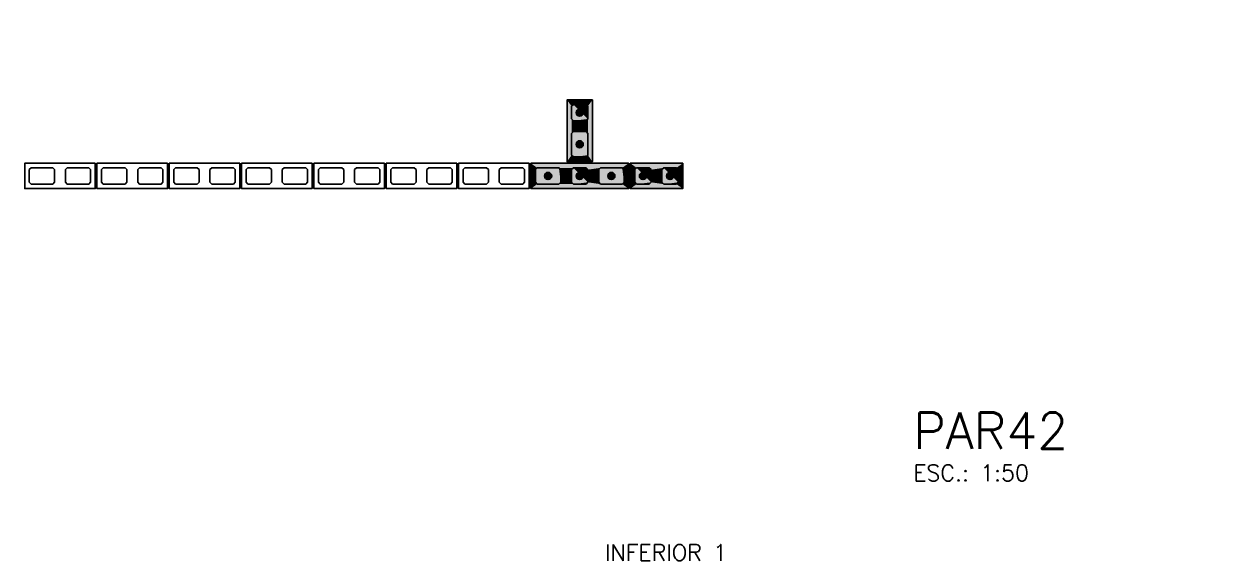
# Model space of a CAD drawing. Extents: x -1.9 to 86, y -1.6 to 60.9.
# Drawn here: x 49.84 to 62.99, y 40.28 to 46.23 of the extents above; entities that cross this region are included whole.
import ezdxf

# ---------------------------------------------------------------- set-up
doc = ezdxf.new("R2010")
doc.units = 0
doc.header["$MEASUREMENT"] = 0
doc.linetypes.add('ESTILO_TQS_0001', pattern=[0.45, 0.3, -0.15])
for name, color, linetype in [('PENA_01', 1, 'CONTINUOUS'), ('PENA_02', 2, 'CONTINUOUS'), ('PENA_03', 3, 'CONTINUOUS'), ('PENA_06', 6, 'CONTINUOUS'), ('PENA_11', 252, 'CONTINUOUS'), ('PENA_19', 240, 'CONTINUOUS'), ('PENA_21', 100, 'CONTINUOUS'), ('PENA_27', 21, 'CONTINUOUS')]:
    doc.layers.add(name, color=color, linetype=linetype)
doc.styles.get("Standard").update_dxf_attribs({"font": 'ROMANS.SHX'})

msp = doc.modelspace()

# ---------------------------------------------------------------- linework, layer by layer
at = {"layer": 'PENA_01', "linetype": 'Continuous'}
for points in [[(55.90348, 45.318264), (55.90348, 45.178264), (55.92348, 45.158264), (56.06348, 45.158264), (56.08348, 45.178264), (56.08348, 45.318264), (56.06348, 45.338264), (55.92348, 45.338264), (55.90348, 45.318264)], [(55.90348, 45.018264), (55.90348, 44.778264), (55.92348, 44.758264), (56.06348, 44.758264), (56.08348, 44.778264), (56.08348, 45.018264), (56.06348, 45.038264), (55.92348, 45.038264), (55.90348, 45.018264)], [(50.18348, 44.618264), (50.16348, 44.638264), (49.92348, 44.638264), (49.90348, 44.618264), (49.90348, 44.478264), (49.92348, 44.458264), (50.16348, 44.458264), (50.18348, 44.478264), (50.18348, 44.618264)], [(50.58348, 44.618264), (50.56348, 44.638264), (50.32348, 44.638264), (50.30348, 44.618264), (50.30348, 44.478264), (50.32348, 44.458264), (50.56348, 44.458264), (50.58348, 44.478264), (50.58348, 44.618264)], [(50.98348, 44.618264), (50.96348, 44.638264), (50.72348, 44.638264), (50.70348, 44.618264), (50.70348, 44.478264), (50.72348, 44.458264), (50.96348, 44.458264), (50.98348, 44.478264), (50.98348, 44.618264)], [(51.38348, 44.618264), (51.36348, 44.638264), (51.12348, 44.638264), (51.10348, 44.618264), (51.10348, 44.478264), (51.12348, 44.458264), (51.36348, 44.458264), (51.38348, 44.478264), (51.38348, 44.618264)], [(51.78348, 44.618264), (51.76348, 44.638264), (51.52348, 44.638264), (51.50348, 44.618264), (51.50348, 44.478264), (51.52348, 44.458264), (51.76348, 44.458264), (51.78348, 44.478264), (51.78348, 44.618264)], [(52.18348, 44.618264), (52.16348, 44.638264), (51.92348, 44.638264), (51.90348, 44.618264), (51.90348, 44.478264), (51.92348, 44.458264), (52.16348, 44.458264), (52.18348, 44.478264), (52.18348, 44.618264)], [(52.58348, 44.618264), (52.56348, 44.638264), (52.32348, 44.638264), (52.30348, 44.618264), (52.30348, 44.478264), (52.32348, 44.458264), (52.56348, 44.458264), (52.58348, 44.478264), (52.58348, 44.618264)], [(52.98348, 44.618264), (52.96348, 44.638264), (52.72348, 44.638264), (52.70348, 44.618264), (52.70348, 44.478264), (52.72348, 44.458264), (52.96348, 44.458264), (52.98348, 44.478264), (52.98348, 44.618264)], [(53.38348, 44.618264), (53.36348, 44.638264), (53.12348, 44.638264), (53.10348, 44.618264), (53.10348, 44.478264), (53.12348, 44.458264), (53.36348, 44.458264), (53.38348, 44.478264), (53.38348, 44.618264)], [(53.78348, 44.618264), (53.76348, 44.638264), (53.52348, 44.638264), (53.50348, 44.618264), (53.50348, 44.478264), (53.52348, 44.458264), (53.76348, 44.458264), (53.78348, 44.478264), (53.78348, 44.618264)], [(54.18348, 44.618264), (54.16348, 44.638264), (53.92348, 44.638264), (53.90348, 44.618264), (53.90348, 44.478264), (53.92348, 44.458264), (54.16348, 44.458264), (54.18348, 44.478264), (54.18348, 44.618264)], [(54.58348, 44.618264), (54.56348, 44.638264), (54.32348, 44.638264), (54.30348, 44.618264), (54.30348, 44.478264), (54.32348, 44.458264), (54.56348, 44.458264), (54.58348, 44.478264), (54.58348, 44.618264)], [(54.98348, 44.618264), (54.96348, 44.638264), (54.72348, 44.638264), (54.70348, 44.618264), (54.70348, 44.478264), (54.72348, 44.458264), (54.96348, 44.458264), (54.98348, 44.478264), (54.98348, 44.618264)], [(55.38348, 44.618264), (55.36348, 44.638264), (55.12348, 44.638264), (55.10348, 44.618264), (55.10348, 44.478264), (55.12348, 44.458264), (55.36348, 44.458264), (55.38348, 44.478264), (55.38348, 44.618264)], [(55.78348, 44.478264), (55.76348, 44.458264), (55.52348, 44.458264), (55.50348, 44.478264), (55.50348, 44.618264), (55.52348, 44.638264), (55.76348, 44.638264), (55.78348, 44.618264), (55.78348, 44.478264)], [(56.08348, 44.478264), (56.06348, 44.458264), (55.92348, 44.458264), (55.90348, 44.478264), (55.90348, 44.618264), (55.92348, 44.638264), (56.06348, 44.638264), (56.08348, 44.618264), (56.08348, 44.478264)], [(56.48348, 44.478264), (56.46348, 44.458264), (56.22348, 44.458264), (56.20348, 44.478264), (56.20348, 44.618264), (56.22348, 44.638264), (56.46348, 44.638264), (56.48348, 44.618264), (56.48348, 44.478264)]]:
    msp.add_lwpolyline(points, dxfattribs=at)
at = {"layer": 'PENA_01', "linetype": 'ESTILO_TQS_0001'}
for points in [[(56.78348, 44.618264), (56.76348, 44.638264), (56.62348, 44.638264), (56.60348, 44.618264), (56.60348, 44.478264), (56.62348, 44.458264), (56.76348, 44.458264), (56.78348, 44.478264), (56.78348, 44.618264)], [(57.08348, 44.618264), (57.06348, 44.638264), (56.92348, 44.638264), (56.90348, 44.618264), (56.90348, 44.478264), (56.92348, 44.458264), (57.06348, 44.458264), (57.08348, 44.478264), (57.08348, 44.618264)]]:
    msp.add_lwpolyline(points, dxfattribs=at)
at = {"layer": 'PENA_02', "linetype": 'Continuous'}
for p, q in [((55.45348, 44.408264), (55.45348, 44.688264)), ((55.45348, 44.688264), (56.53348, 44.688264)), ((56.53348, 44.688264), (56.53348, 44.408264)), ((56.53348, 44.408264), (55.45348, 44.408264))]:
    msp.add_line(p, q, dxfattribs=at)
for points in [[(55.85348, 45.388264), (55.85348, 44.708264), (56.13348, 44.708264), (56.13348, 45.388264), (55.85348, 45.388264)], [(50.63348, 44.688264), (49.85348, 44.688264), (49.85348, 44.408264), (50.63348, 44.408264), (50.63348, 44.688264)], [(51.43348, 44.688264), (50.65348, 44.688264), (50.65348, 44.408264), (51.43348, 44.408264), (51.43348, 44.688264)], [(52.23348, 44.688264), (51.45348, 44.688264), (51.45348, 44.408264), (52.23348, 44.408264), (52.23348, 44.688264)], [(53.03348, 44.688264), (52.25348, 44.688264), (52.25348, 44.408264), (53.03348, 44.408264), (53.03348, 44.688264)], [(53.83348, 44.688264), (53.05348, 44.688264), (53.05348, 44.408264), (53.83348, 44.408264), (53.83348, 44.688264)], [(54.63348, 44.688264), (53.85348, 44.688264), (53.85348, 44.408264), (54.63348, 44.408264), (54.63348, 44.688264)], [(55.43348, 44.688264), (54.65348, 44.688264), (54.65348, 44.408264), (55.43348, 44.408264), (55.43348, 44.688264)], [(57.13348, 44.688264), (56.55348, 44.688264), (56.55348, 44.408264), (57.13348, 44.408264), (57.13348, 44.688264)]]:
    msp.add_lwpolyline(points, dxfattribs=at)
at = {"layer": 'PENA_03', "linetype": 'Continuous'}
for points in [[(56.08348, 45.178264), (56.06348, 45.158264), (55.92348, 45.158264), (55.90348, 45.178264), (55.90348, 45.318264), (55.92348, 45.338264), (56.06348, 45.338264), (56.08348, 45.318264), (56.08348, 45.178264)], [(55.92348, 44.758264), (55.90348, 44.778264), (55.90348, 45.018264), (55.92348, 45.038264), (56.06348, 45.038264), (56.08348, 45.018264), (56.08348, 44.778264), (56.06348, 44.758264), (55.92348, 44.758264)], [(55.78348, 44.478264), (55.76348, 44.458264), (55.52348, 44.458264), (55.50348, 44.478264), (55.50348, 44.618264), (55.52348, 44.638264), (55.76348, 44.638264), (55.78348, 44.618264), (55.78348, 44.478264)], [(56.08348, 44.478264), (56.06348, 44.458264), (55.92348, 44.458264), (55.90348, 44.478264), (55.90348, 44.618264), (55.92348, 44.638264), (56.06348, 44.638264), (56.08348, 44.618264), (56.08348, 44.478264)], [(56.48348, 44.478264), (56.46348, 44.458264), (56.22348, 44.458264), (56.20348, 44.478264), (56.20348, 44.618264), (56.22348, 44.638264), (56.46348, 44.638264), (56.48348, 44.618264), (56.48348, 44.478264)], [(56.78348, 44.478264), (56.76348, 44.458264), (56.62348, 44.458264), (56.60348, 44.478264), (56.60348, 44.618264), (56.62348, 44.638264), (56.76348, 44.638264), (56.78348, 44.618264), (56.78348, 44.478264)], [(57.08348, 44.478264), (57.06348, 44.458264), (56.92348, 44.458264), (56.90348, 44.478264), (56.90348, 44.618264), (56.92348, 44.638264), (57.06348, 44.638264), (57.08348, 44.618264), (57.08348, 44.478264)]]:
    msp.add_lwpolyline(points, dxfattribs=at)
for centre in [(55.99348, 45.248264), (55.99348, 44.898264), (55.64348, 44.548264), (55.99348, 44.548264), (56.34348, 44.548264), (56.69348, 44.548264), (56.99348, 44.548264)]:
    msp.add_circle(centre, 0.04, dxfattribs=at)
for points in [[(56.03348, 45.248264), (55.97348, 45.282905), (55.955892, 45.261945)], [(56.03348, 45.248264), (55.955892, 45.261945), (55.955892, 45.234583)], [(56.03348, 45.248264), (55.955892, 45.234583), (55.97348, 45.213623)], [(56.03348, 45.248264), (56.000425, 45.287656), (55.97348, 45.282905)], [(56.03348, 45.248264), (55.97348, 45.213623), (56.000425, 45.208871)], [(56.03348, 45.248264), (56.024121, 45.273975), (56.000425, 45.287656)], [(56.03348, 45.248264), (56.000425, 45.208871), (56.024121, 45.222552)], [(56.03348, 45.248264), (56.024121, 45.222552), (56.03348, 45.248264)], [(56.03348, 44.898264), (55.97348, 44.932905), (55.955892, 44.911945)], [(56.03348, 44.898264), (55.955892, 44.911945), (55.955892, 44.884583)], [(56.03348, 44.898264), (55.955892, 44.884583), (55.97348, 44.863623)], [(56.03348, 44.898264), (56.000425, 44.937656), (55.97348, 44.932905)], [(56.03348, 44.898264), (55.97348, 44.863623), (56.000425, 44.858871)], [(56.03348, 44.898264), (56.024121, 44.923975), (56.000425, 44.937656)], [(56.03348, 44.898264), (56.000425, 44.858871), (56.024121, 44.872552)], [(56.03348, 44.898264), (56.024121, 44.872552), (56.03348, 44.898264)], [(55.68348, 44.548264), (55.62348, 44.582905), (55.605892, 44.561945)], [(55.68348, 44.548264), (55.650425, 44.587656), (55.62348, 44.582905)], [(55.68348, 44.548264), (55.674121, 44.573975), (55.650425, 44.587656)], [(56.03348, 44.548264), (55.97348, 44.582905), (55.955892, 44.561945)], [(56.03348, 44.548264), (56.000425, 44.587656), (55.97348, 44.582905)], [(56.03348, 44.548264), (56.024121, 44.573975), (56.000425, 44.587656)], [(56.38348, 44.548264), (56.32348, 44.582905), (56.305892, 44.561945)], [(56.38348, 44.548264), (56.350425, 44.587656), (56.32348, 44.582905)], [(56.38348, 44.548264), (56.374121, 44.573975), (56.350425, 44.587656)], [(56.73348, 44.548264), (56.67348, 44.582905), (56.655892, 44.561945)], [(56.73348, 44.548264), (56.700425, 44.587656), (56.67348, 44.582905)], [(56.73348, 44.548264), (56.724121, 44.573975), (56.700425, 44.587656)], [(57.03348, 44.548264), (56.97348, 44.582905), (56.955892, 44.561945)], [(57.03348, 44.548264), (57.000425, 44.587656), (56.97348, 44.582905)], [(57.03348, 44.548264), (57.024121, 44.573975), (57.000425, 44.587656)], [(55.68348, 44.548264), (55.605892, 44.561945), (55.605892, 44.534583)], [(55.68348, 44.548264), (55.605892, 44.534583), (55.62348, 44.513623)], [(55.68348, 44.548264), (55.62348, 44.513623), (55.650425, 44.508871)], [(55.68348, 44.548264), (55.650425, 44.508871), (55.674121, 44.522552)], [(55.68348, 44.548264), (55.674121, 44.522552), (55.68348, 44.548264)], [(56.03348, 44.548264), (55.955892, 44.561945), (55.955892, 44.534583)], [(56.03348, 44.548264), (55.955892, 44.534583), (55.97348, 44.513623)], [(56.03348, 44.548264), (55.97348, 44.513623), (56.000425, 44.508871)], [(56.03348, 44.548264), (56.000425, 44.508871), (56.024121, 44.522552)], [(56.03348, 44.548264), (56.024121, 44.522552), (56.03348, 44.548264)], [(56.38348, 44.548264), (56.305892, 44.561945), (56.305892, 44.534583)], [(56.38348, 44.548264), (56.305892, 44.534583), (56.32348, 44.513623)], [(56.38348, 44.548264), (56.32348, 44.513623), (56.350425, 44.508871)], [(56.38348, 44.548264), (56.350425, 44.508871), (56.374121, 44.522552)], [(56.38348, 44.548264), (56.374121, 44.522552), (56.38348, 44.548264)], [(56.73348, 44.548264), (56.655892, 44.561945), (56.655892, 44.534583)], [(56.73348, 44.548264), (56.655892, 44.534583), (56.67348, 44.513623)], [(56.73348, 44.548264), (56.67348, 44.513623), (56.700425, 44.508871)], [(56.73348, 44.548264), (56.700425, 44.508871), (56.724121, 44.522552)], [(56.73348, 44.548264), (56.724121, 44.522552), (56.73348, 44.548264)], [(57.03348, 44.548264), (56.955892, 44.561945), (56.955892, 44.534583)], [(57.03348, 44.548264), (56.955892, 44.534583), (56.97348, 44.513623)], [(57.03348, 44.548264), (56.97348, 44.513623), (57.000425, 44.508871)], [(57.03348, 44.548264), (57.000425, 44.508871), (57.024121, 44.522552)], [(57.03348, 44.548264), (57.024121, 44.522552), (57.03348, 44.548264)]]:
    msp.add_solid(points, dxfattribs=at)
at = {"layer": 'PENA_11', "linetype": 'Continuous'}
for points in [[(56.08348, 45.178264), (55.90348, 45.318264), (55.92348, 45.338264)], [(56.08348, 45.178264), (55.90348, 45.178264), (55.90348, 45.318264)], [(56.08348, 45.178264), (55.92348, 45.338264), (56.06348, 45.338264)], [(56.08348, 45.178264), (56.06348, 45.338264), (56.08348, 45.318264)], [(56.08348, 45.178264), (56.08348, 45.318264), (56.08348, 45.178264)], [(56.08348, 45.178264), (55.92348, 45.158264), (55.90348, 45.178264)], [(56.08348, 45.178264), (56.06348, 45.158264), (55.92348, 45.158264)], [(55.92348, 44.758264), (55.90348, 45.018264), (55.92348, 45.038264)], [(55.92348, 44.758264), (55.90348, 44.778264), (55.90348, 45.018264)], [(55.92348, 44.758264), (55.92348, 45.038264), (56.06348, 45.038264)], [(55.92348, 44.758264), (56.06348, 45.038264), (56.08348, 45.018264)], [(55.92348, 44.758264), (56.08348, 45.018264), (56.08348, 44.778264)], [(55.92348, 44.758264), (56.08348, 44.778264), (56.06348, 44.758264)], [(55.92348, 44.758264), (56.06348, 44.758264), (55.92348, 44.758264)], [(55.78348, 44.478264), (55.50348, 44.618264), (55.52348, 44.638264)], [(55.78348, 44.478264), (55.50348, 44.478264), (55.50348, 44.618264)], [(55.78348, 44.478264), (55.52348, 44.638264), (55.76348, 44.638264)], [(55.78348, 44.478264), (55.76348, 44.638264), (55.78348, 44.618264)], [(55.78348, 44.478264), (55.78348, 44.618264), (55.78348, 44.478264)], [(56.08348, 44.478264), (55.90348, 44.618264), (55.92348, 44.638264)], [(56.08348, 44.478264), (55.90348, 44.478264), (55.90348, 44.618264)], [(56.08348, 44.478264), (55.92348, 44.638264), (56.06348, 44.638264)], [(56.08348, 44.478264), (56.06348, 44.638264), (56.08348, 44.618264)], [(56.08348, 44.478264), (56.08348, 44.618264), (56.08348, 44.478264)], [(56.48348, 44.478264), (56.20348, 44.618264), (56.22348, 44.638264)], [(56.48348, 44.478264), (56.20348, 44.478264), (56.20348, 44.618264)], [(56.48348, 44.478264), (56.22348, 44.638264), (56.46348, 44.638264)], [(56.48348, 44.478264), (56.46348, 44.638264), (56.48348, 44.618264)], [(56.48348, 44.478264), (56.48348, 44.618264), (56.48348, 44.478264)], [(56.78348, 44.478264), (56.60348, 44.618264), (56.62348, 44.638264)], [(56.78348, 44.478264), (56.60348, 44.478264), (56.60348, 44.618264)], [(56.78348, 44.478264), (56.62348, 44.638264), (56.76348, 44.638264)], [(56.78348, 44.478264), (56.76348, 44.638264), (56.78348, 44.618264)], [(56.78348, 44.478264), (56.78348, 44.618264), (56.78348, 44.478264)], [(57.08348, 44.478264), (56.90348, 44.618264), (56.92348, 44.638264)], [(57.08348, 44.478264), (56.90348, 44.478264), (56.90348, 44.618264)], [(57.08348, 44.478264), (56.92348, 44.638264), (57.06348, 44.638264)], [(57.08348, 44.478264), (57.06348, 44.638264), (57.08348, 44.618264)], [(57.08348, 44.478264), (57.08348, 44.618264), (57.08348, 44.478264)], [(55.78348, 44.478264), (55.52348, 44.458264), (55.50348, 44.478264)], [(55.78348, 44.478264), (55.76348, 44.458264), (55.52348, 44.458264)], [(56.08348, 44.478264), (55.92348, 44.458264), (55.90348, 44.478264)], [(56.08348, 44.478264), (56.06348, 44.458264), (55.92348, 44.458264)], [(56.48348, 44.478264), (56.22348, 44.458264), (56.20348, 44.478264)], [(56.48348, 44.478264), (56.46348, 44.458264), (56.22348, 44.458264)], [(56.78348, 44.478264), (56.62348, 44.458264), (56.60348, 44.478264)], [(56.78348, 44.478264), (56.76348, 44.458264), (56.62348, 44.458264)], [(57.08348, 44.478264), (56.92348, 44.458264), (56.90348, 44.478264)], [(57.08348, 44.478264), (57.06348, 44.458264), (56.92348, 44.458264)]]:
    msp.add_solid(points, dxfattribs=at)
at = {"layer": 'PENA_19', "linetype": 'Continuous'}
for points in [[(56.53348, 44.548264), (56.48348, 44.548264), (56.48348, 44.618264), (56.46348, 44.638264), (56.22348, 44.638264), (56.20348, 44.618264), (56.20348, 44.548264), (56.08348, 44.548264), (56.08348, 44.618264), (56.06348, 44.638264), (55.92348, 44.638264), (55.90348, 44.618264), (55.90348, 44.548264), (55.78348, 44.548264), (55.78348, 44.618264), (55.76348, 44.638264), (55.52348, 44.638264), (55.50348, 44.618264), (55.50348, 44.548264), (55.45348, 44.548264), (55.45348, 44.688264), (56.53348, 44.688264), (56.53348, 44.548264)], [(56.53348, 44.548264), (56.48348, 44.548264), (56.48348, 44.478264), (56.46348, 44.458264), (56.22348, 44.458264), (56.20348, 44.478264), (56.20348, 44.548264), (56.08348, 44.548264), (56.08348, 44.478264), (56.06348, 44.458264), (55.92348, 44.458264), (55.90348, 44.478264), (55.90348, 44.548264), (55.78348, 44.548264), (55.78348, 44.478264), (55.76348, 44.458264), (55.52348, 44.458264), (55.50348, 44.478264), (55.50348, 44.548264), (55.45348, 44.548264), (55.45348, 44.408264), (56.53348, 44.408264), (56.53348, 44.548264)]]:
    msp.add_lwpolyline(points, dxfattribs=at)
for points in [[(56.53348, 44.688264), (55.52348, 44.638264), (55.45348, 44.688264)], [(55.52348, 44.638264), (55.50348, 44.618264), (55.45348, 44.688264)], [(55.45348, 44.688264), (55.50348, 44.618264), (55.45348, 44.548264)], [(55.50348, 44.618264), (55.50348, 44.548264), (55.45348, 44.548264)], [(55.76348, 44.638264), (55.52348, 44.638264), (56.53348, 44.688264)], [(55.92348, 44.638264), (55.76348, 44.638264), (56.53348, 44.688264)], [(55.78348, 44.618264), (55.76348, 44.638264), (55.92348, 44.638264)], [(55.78348, 44.548264), (55.78348, 44.618264), (55.92348, 44.638264)], [(55.78348, 44.548264), (55.92348, 44.638264), (55.90348, 44.618264)], [(55.78348, 44.548264), (55.90348, 44.618264), (55.90348, 44.548264)], [(56.53348, 44.688264), (56.06348, 44.638264), (55.92348, 44.638264)], [(56.06348, 44.638264), (56.53348, 44.688264), (56.08348, 44.618264)], [(56.53348, 44.688264), (56.22348, 44.638264), (56.08348, 44.618264)], [(56.08348, 44.618264), (56.22348, 44.638264), (56.08348, 44.548264)], [(56.22348, 44.638264), (56.20348, 44.618264), (56.08348, 44.548264)], [(56.08348, 44.548264), (56.20348, 44.618264), (56.20348, 44.548264)], [(56.46348, 44.638264), (56.22348, 44.638264), (56.53348, 44.688264)], [(56.48348, 44.618264), (56.46348, 44.638264), (56.53348, 44.688264)], [(56.53348, 44.548264), (56.48348, 44.548264), (56.53348, 44.688264)], [(56.48348, 44.548264), (56.48348, 44.618264), (56.53348, 44.688264)], [(55.45348, 44.408264), (55.50348, 44.478264), (55.45348, 44.548264)], [(55.50348, 44.478264), (55.50348, 44.548264), (55.45348, 44.548264)], [(55.52348, 44.458264), (55.50348, 44.478264), (55.45348, 44.408264)], [(56.53348, 44.408264), (55.52348, 44.458264), (55.45348, 44.408264)], [(55.76348, 44.458264), (55.52348, 44.458264), (56.53348, 44.408264)], [(55.78348, 44.478264), (55.76348, 44.458264), (55.92348, 44.458264)], [(55.92348, 44.458264), (55.76348, 44.458264), (56.53348, 44.408264)], [(55.78348, 44.548264), (55.78348, 44.478264), (55.92348, 44.458264)], [(55.78348, 44.548264), (55.92348, 44.458264), (55.90348, 44.478264)], [(55.78348, 44.548264), (55.90348, 44.478264), (55.90348, 44.548264)], [(56.53348, 44.408264), (56.06348, 44.458264), (55.92348, 44.458264)], [(56.06348, 44.458264), (56.53348, 44.408264), (56.08348, 44.478264)], [(56.08348, 44.478264), (56.22348, 44.458264), (56.08348, 44.548264)], [(56.22348, 44.458264), (56.20348, 44.478264), (56.08348, 44.548264)], [(56.08348, 44.548264), (56.20348, 44.478264), (56.20348, 44.548264)], [(56.53348, 44.408264), (56.22348, 44.458264), (56.08348, 44.478264)], [(56.46348, 44.458264), (56.22348, 44.458264), (56.53348, 44.408264)], [(56.48348, 44.478264), (56.46348, 44.458264), (56.53348, 44.408264)], [(56.53348, 44.548264), (56.48348, 44.548264), (56.53348, 44.408264)], [(56.48348, 44.548264), (56.48348, 44.478264), (56.53348, 44.408264)]]:
    msp.add_solid(points, dxfattribs=at)
at = {"layer": 'PENA_21', "linetype": 'Continuous'}
for points in [[(55.99348, 45.388264), (55.99348, 45.338264), (55.92348, 45.338264), (55.90348, 45.318264), (55.90348, 45.178264), (55.92348, 45.158264), (55.99348, 45.158264), (55.99348, 45.038264), (55.92348, 45.038264), (55.90348, 45.018264), (55.90348, 44.778264), (55.92348, 44.758264), (55.99348, 44.758264), (55.99348, 44.708264), (55.85348, 44.708264), (55.85348, 45.388264), (55.99348, 45.388264)], [(55.99348, 45.388264), (55.99348, 45.338264), (56.06348, 45.338264), (56.08348, 45.318264), (56.08348, 45.178264), (56.06348, 45.158264), (55.99348, 45.158264), (55.99348, 45.038264), (56.06348, 45.038264), (56.08348, 45.018264), (56.08348, 44.778264), (56.06348, 44.758264), (55.99348, 44.758264), (55.99348, 44.708264), (56.13348, 44.708264), (56.13348, 45.388264), (55.99348, 45.388264)]]:
    msp.add_lwpolyline(points, dxfattribs=at)
for points in [[(55.92348, 45.338264), (55.90348, 45.318264), (55.85348, 45.388264)], [(55.92348, 45.338264), (55.85348, 45.388264), (55.99348, 45.388264)], [(55.85348, 45.388264), (55.90348, 45.318264), (55.85348, 44.708264)], [(55.92348, 45.338264), (55.99348, 45.388264), (55.99348, 45.338264)], [(56.13348, 45.388264), (55.99348, 45.388264), (56.06348, 45.338264)], [(56.06348, 45.338264), (55.99348, 45.388264), (55.99348, 45.338264)], [(56.08348, 45.318264), (56.13348, 45.388264), (56.06348, 45.338264)], [(56.13348, 44.708264), (56.13348, 45.388264), (56.08348, 45.318264)], [(55.85348, 44.708264), (55.90348, 45.318264), (55.90348, 44.778264)], [(55.90348, 44.778264), (55.90348, 45.318264), (55.90348, 45.178264)], [(56.08348, 45.178264), (56.13348, 44.708264), (56.08348, 45.318264)], [(55.90348, 44.778264), (55.90348, 45.018264), (55.90348, 45.178264)], [(55.92348, 45.158264), (55.90348, 45.018264), (55.90348, 45.178264)], [(55.92348, 45.158264), (55.92348, 45.038264), (55.90348, 45.018264)], [(55.99348, 45.158264), (55.92348, 45.038264), (55.92348, 45.158264)], [(55.99348, 45.158264), (55.99348, 45.038264), (55.92348, 45.038264)], [(55.99348, 45.158264), (56.06348, 45.038264), (56.06348, 45.158264)], [(55.99348, 45.158264), (55.99348, 45.038264), (56.06348, 45.038264)], [(56.06348, 45.158264), (56.08348, 45.018264), (56.08348, 45.178264)], [(56.06348, 45.038264), (56.08348, 45.018264), (56.06348, 45.158264)], [(56.08348, 45.018264), (56.13348, 44.708264), (56.08348, 45.178264)], [(56.08348, 45.018264), (56.08348, 44.778264), (56.13348, 44.708264)], [(55.92348, 44.758264), (55.85348, 44.708264), (55.90348, 44.778264)], [(55.99348, 44.708264), (55.85348, 44.708264), (55.92348, 44.758264)], [(55.99348, 44.758264), (55.99348, 44.708264), (55.92348, 44.758264)], [(56.06348, 44.758264), (55.99348, 44.758264), (56.13348, 44.708264)], [(55.99348, 44.758264), (55.99348, 44.708264), (56.13348, 44.708264)], [(56.08348, 44.778264), (56.06348, 44.758264), (56.13348, 44.708264)]]:
    msp.add_solid(points, dxfattribs=at)
at = {"layer": 'PENA_27', "linetype": 'Continuous'}
for points in [[(56.55348, 44.688264), (57.13348, 44.688264), (57.13348, 44.548264), (57.08348, 44.548264), (57.08348, 44.618264), (57.06348, 44.638264), (56.92348, 44.638264), (56.90348, 44.618264), (56.90348, 44.548264), (56.78348, 44.548264), (56.78348, 44.618264), (56.76348, 44.638264), (56.62348, 44.638264), (56.60348, 44.618264), (56.60348, 44.548264), (56.55348, 44.548264), (56.55348, 44.688264)], [(56.55348, 44.408264), (57.13348, 44.408264), (57.13348, 44.548264), (57.08348, 44.548264), (57.08348, 44.478264), (57.06348, 44.458264), (56.92348, 44.458264), (56.90348, 44.478264), (56.90348, 44.548264), (56.78348, 44.548264), (56.78348, 44.478264), (56.76348, 44.458264), (56.62348, 44.458264), (56.60348, 44.478264), (56.60348, 44.548264), (56.55348, 44.548264), (56.55348, 44.408264)]]:
    msp.add_lwpolyline(points, dxfattribs=at)
for points in [[(56.60348, 44.618264), (56.55348, 44.688264), (56.62348, 44.638264)], [(56.55348, 44.688264), (57.13348, 44.688264), (56.62348, 44.638264)], [(56.55348, 44.548264), (56.55348, 44.688264), (56.60348, 44.548264)], [(56.55348, 44.688264), (56.60348, 44.618264), (56.60348, 44.548264)], [(57.13348, 44.688264), (56.76348, 44.638264), (56.62348, 44.638264)], [(56.76348, 44.638264), (57.13348, 44.688264), (56.78348, 44.618264)], [(57.13348, 44.688264), (56.92348, 44.638264), (56.78348, 44.618264)], [(56.78348, 44.618264), (56.92348, 44.638264), (56.78348, 44.548264)], [(56.92348, 44.638264), (56.90348, 44.618264), (56.78348, 44.548264)], [(56.78348, 44.548264), (56.90348, 44.618264), (56.90348, 44.548264)], [(57.06348, 44.638264), (56.92348, 44.638264), (57.13348, 44.688264)], [(57.08348, 44.618264), (57.06348, 44.638264), (57.13348, 44.688264)], [(57.13348, 44.548264), (57.08348, 44.548264), (57.13348, 44.688264)], [(57.08348, 44.548264), (57.08348, 44.618264), (57.13348, 44.688264)], [(56.55348, 44.548264), (56.55348, 44.408264), (56.60348, 44.548264)], [(56.55348, 44.408264), (56.60348, 44.478264), (56.60348, 44.548264)], [(56.60348, 44.478264), (56.55348, 44.408264), (56.62348, 44.458264)], [(56.55348, 44.408264), (57.13348, 44.408264), (56.62348, 44.458264)], [(57.13348, 44.408264), (56.76348, 44.458264), (56.62348, 44.458264)], [(56.76348, 44.458264), (57.13348, 44.408264), (56.78348, 44.478264)], [(56.78348, 44.478264), (56.92348, 44.458264), (56.78348, 44.548264)], [(56.92348, 44.458264), (56.90348, 44.478264), (56.78348, 44.548264)], [(56.78348, 44.548264), (56.90348, 44.478264), (56.90348, 44.548264)], [(57.13348, 44.408264), (56.92348, 44.458264), (56.78348, 44.478264)], [(57.06348, 44.458264), (56.92348, 44.458264), (57.13348, 44.408264)], [(57.08348, 44.478264), (57.06348, 44.458264), (57.13348, 44.408264)], [(57.13348, 44.548264), (57.08348, 44.548264), (57.13348, 44.408264)], [(57.08348, 44.548264), (57.08348, 44.478264), (57.13348, 44.408264)]]:
    msp.add_solid(points, dxfattribs=at)

# ---------------------------------------------------------------- texts
at = {"layer": 'PENA_03', "linetype": 'Continuous'}
for s, p in [('ESC.: 1:50', (59.6829, 41.176962)), ('INFERIOR 1', (56.272226, 40.296918))]:
    msp.add_text(s, height=0.18, dxfattribs=at).set_placement(p)
at = {"layer": 'PENA_06', "linetype": 'Continuous'}
msp.add_text('PAR42', height=0.4, dxfattribs=at).set_placement((59.6829, 41.533186))

doc.saveas('drawing.dxf')
